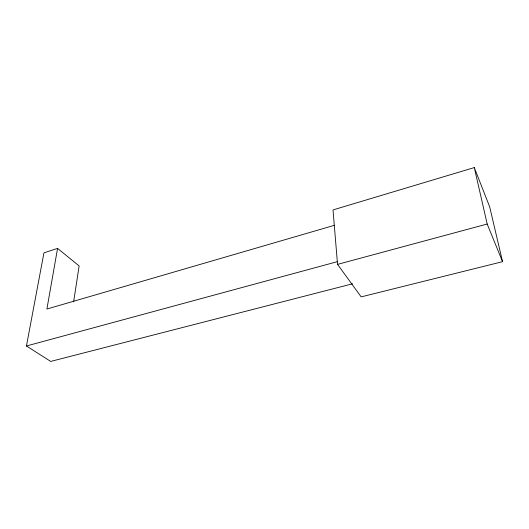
<?xml version="1.0" encoding="UTF-8"?>
<svg xmlns="http://www.w3.org/2000/svg" width="529" height="529" viewBox="0 0 529 529"><rect width="100%" height="100%" fill="white"/><g stroke="black" fill="none" stroke-linecap="round" stroke-linejoin="round"><path stroke-width="0.79" d="M73.63 301.828L79.132 265.955L57.568 248.379L43.94 252.849L26.45 345.986L50.705 361.426L352.605 283.789M57.568 248.379L46.896 309.042L334.52 225.281M474.295 167.574L333.019 209.92L337.542 264.381L361.168 296.881L502.55 261.676L489.702 206.938L474.295 167.574L487.189 224.025L502.55 261.676M26.45 345.986L337.647 261.597M337.542 264.381L487.189 224.025"/></g></svg>
